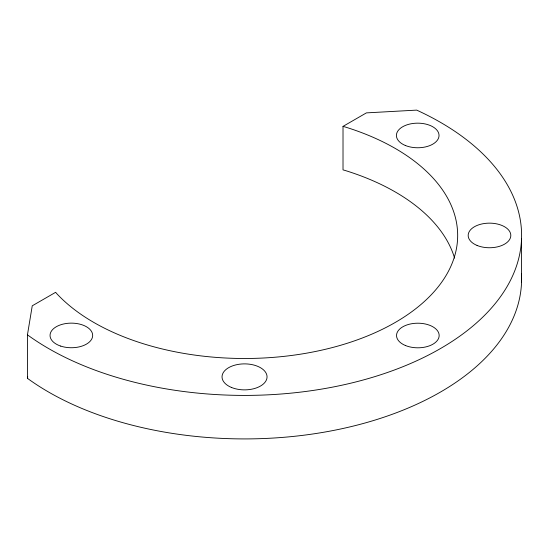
<?xml version="1.0" encoding="UTF-8"?>
<svg xmlns="http://www.w3.org/2000/svg" width="549" height="549" viewBox="0 0 549 549"><rect width="100%" height="100%" fill="white"/><g stroke="black" fill="none" stroke-linecap="round" stroke-linejoin="round"><path stroke-width="0.82" d="M521.461 273.848A277.06 159.958 0 0 1 339.852 429.153A277.06 159.958 0 0 1 27.45 378.343L27.45 334.842L32.247 305.814L55.641 292.308L56.581 293.454A213.122 123.045 0 0 0 395.239 322.455A213.122 123.045 0 0 0 345.005 126.929L343.015 126.387L343.015 169.895L345.005 170.437A213.122 123.045 0 0 1 454.586 258.112M27.45 378.343L27.724 376.689M343.015 126.387L366.409 112.881L416.691 110.116A277.06 159.958 0 0 1 440.449 348.56A277.06 159.958 0 0 1 27.45 334.842M521.55 238.513L521.55 282.014M405.306 145.464A21.315 12.304 0 0 0 438.926 136.674A21.315 12.304 0 0 0 408.923 124.259A21.315 12.304 0 0 0 405.306 145.464M477.081 245.451A21.315 12.304 0 0 0 510.707 236.653A21.315 12.304 0 0 0 480.704 224.239A21.315 12.304 0 0 0 477.081 245.451M405.43 345.506A21.315 12.304 0 0 0 439.056 336.715A21.315 12.304 0 0 0 409.053 324.301A21.315 12.304 0 0 0 405.43 345.506M231.424 387.436A22.509 12.998 0 0 0 266.938 378.151A22.509 12.998 0 0 0 235.247 365.037A22.509 12.998 0 0 0 231.424 387.436M60.699 346.09A21.315 12.304 0 0 0 92.671 335.432A21.315 12.304 0 0 0 60.699 324.782A21.315 12.304 0 0 0 60.699 346.09"/></g></svg>
